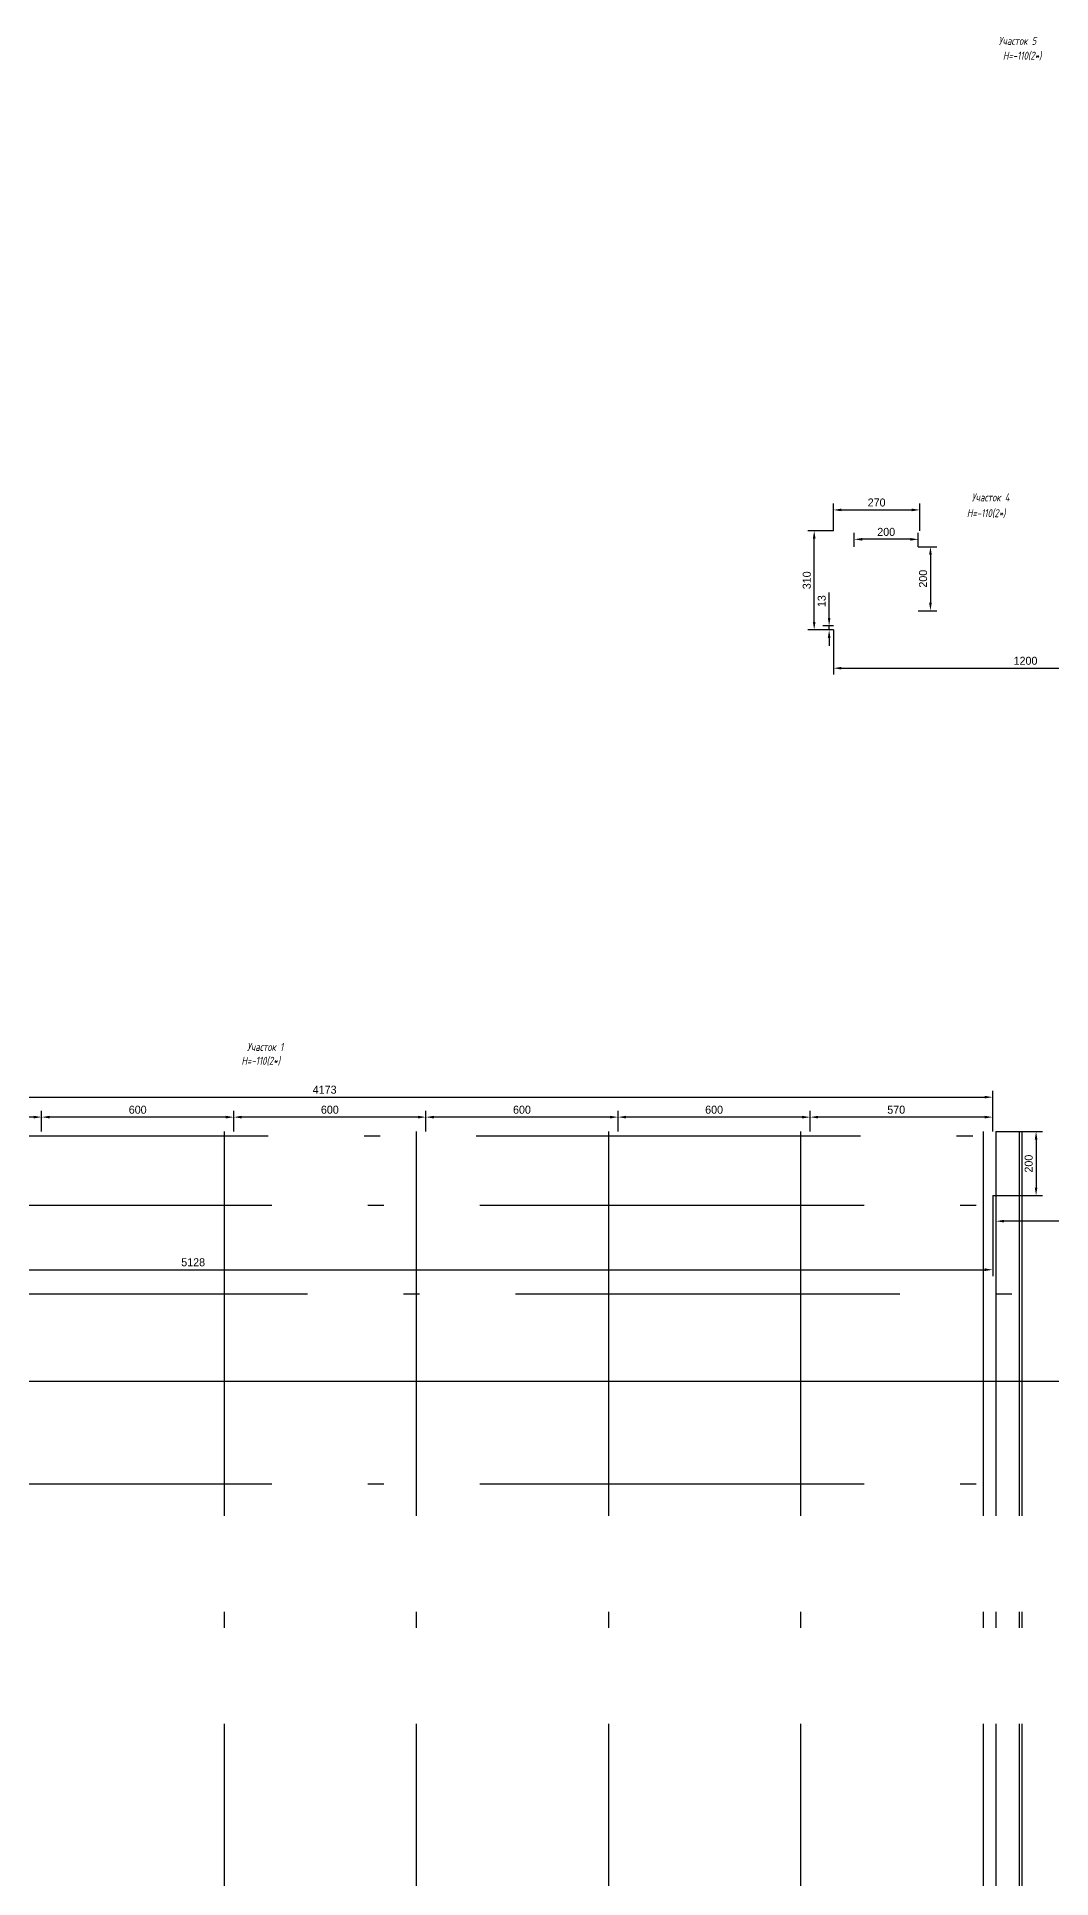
# Model space of a CAD drawing. Header units: millimetres. Extents: x -461 to 69976, y -11990 to 13601.
# Drawn here: x 10044 to 13211, y 6388 to 12141 of the extents above; entities that cross this region are included whole.
import ezdxf
from ezdxf.enums import TextEntityAlignment as Align

# ---------------------------------------------------------------- set-up
doc = ezdxf.new("R2010")
doc.units = ezdxf.units.MM
doc.header["$PDMODE"] = 34
doc.header["$PDSIZE"] = 25
doc.linetypes.add('ACAD_ISO10W100', pattern=[18.5, 12, -3, 0.5, -3])
doc.layers.add('08 Размеры', color=7, linetype='Continuous')
doc.layers.add('100 noprint', color=1, linetype='Continuous', plot=False)
doc.styles.get("Standard").update_dxf_attribs({"font": 'Ubuntu-R.ttf'})
doc.styles.add('ГОСТ-ISOCPEUR', font='isocpeui.ttf', dxfattribs={"width": 0.8})
doc.dimstyles.new('ISO-25', dxfattribs={"dimtxt": 2.5, "dimasz": 2.5, "dimexe": 1.25, "dimexo": 0.625, "dimtad": 1, "dimtxsty": 'Standard', "dimcen": 2.5, "dimadec": 0, "dimazin": 0, "dimtfac": 1, "dimtmove": 0, "dimatfit": 3, "dimfxl": 1, "dimarcsym": 0})

# ---------------------------------------------------------------- blocks, each defined once
blk = doc.blocks.new('*D2302')
at = {"layer": '08 Размеры', "color": 0, "lineweight": -2}
for p, q in [((7901.2, 8520.1), (7901.2, 8268.7)), ((13028.7, 8520.1), (13028.7, 8268.7)), ((7926.2, 8288.7), (13003.7, 8288.7))]:
    blk.add_line(p, q, dxfattribs=at)
at = {"layer": '08 Размеры', "color": 0}
for points in [[(7926.2, 8292.9), (7926.2, 8284.5), (7901.2, 8288.7)], [(13003.7, 8284.5), (13003.7, 8292.9), (13028.7, 8288.7)]]:
    blk.add_solid(points, dxfattribs=at)
at = {"layer": 'Defpoints', "color": 0}
for p in [(7901.2, 8520.1), (13028.7, 8520.1), (13028.7, 8288.7)]:
    blk.add_point(p, dxfattribs=at)
at = {"layer": '08 Размеры', "color": 0, "insert": (10531.9, 8311.8), "char_height": 25, "attachment_point": 5}
blk.add_mtext('5128', dxfattribs=at)
blk = doc.blocks.new('*D2304')
at = {"layer": '08 Размеры', "color": 0, "lineweight": -2}
for p, q in [((8856.2, 8720.1), (8856.2, 8847.8)), ((8881.2, 8827.8), (13003.7, 8827.8)), ((13028.7, 8720.1), (13028.7, 8847.8))]:
    blk.add_line(p, q, dxfattribs=at)
at = {"layer": '08 Размеры', "color": 0}
for points in [[(8881.2, 8832), (8881.2, 8823.7), (8856.2, 8827.8)], [(13003.7, 8823.7), (13003.7, 8832), (13028.7, 8827.8)]]:
    blk.add_solid(points, dxfattribs=at)
at = {"layer": 'Defpoints', "color": 0}
for p in [(13028.7, 8827.8), (8856.2, 8720.1), (13028.7, 8720.1)]:
    blk.add_point(p, dxfattribs=at)
at = {"layer": '08 Размеры', "color": 0, "insert": (10942.5, 8850.9), "char_height": 25, "attachment_point": 5}
blk.add_mtext('4173', dxfattribs=at)
blk = doc.blocks.new('*D2306')
at = {"layer": '08 Размеры', "color": 0, "lineweight": -2}
for p, q in [((12531.2, 10287.6), (12531.2, 10148)), ((13731.2, 10287.6), (13731.2, 10148)), ((12556.2, 10168), (13706.2, 10168))]:
    blk.add_line(p, q, dxfattribs=at)
at = {"layer": '08 Размеры', "color": 0}
for points in [[(12556.2, 10172.1), (12556.2, 10163.8), (12531.2, 10168)], [(13706.2, 10163.8), (13706.2, 10172.1), (13731.2, 10168)]]:
    blk.add_solid(points, dxfattribs=at)
at = {"layer": 'Defpoints', "color": 0}
for p in [(12531.2, 10287.6), (13731.2, 10287.6), (13731.2, 10168)]:
    blk.add_point(p, dxfattribs=at)
at = {"layer": '08 Размеры', "color": 0, "insert": (13131.2, 10191), "char_height": 25, "attachment_point": 5}
blk.add_mtext('1200', dxfattribs=at)
blk = doc.blocks.new('*D2313')
at = {"layer": '08 Размеры', "color": 0, "lineweight": -2}
for p, q in [((13038.7, 8520.1), (13038.7, 8420.3)), ((14001.2, 8520.1), (14001.2, 8420.3)), ((13976.2, 8440.3), (13063.7, 8440.3))]:
    blk.add_line(p, q, dxfattribs=at)
at = {"layer": '08 Размеры', "color": 0}
for points in [[(13063.7, 8444.5), (13063.7, 8436.2), (13038.7, 8440.3)], [(13976.2, 8436.2), (13976.2, 8444.5), (14001.2, 8440.3)]]:
    blk.add_solid(points, dxfattribs=at)
at = {"layer": 'Defpoints', "color": 0}
for p in [(13038.7, 8520.1), (14001.2, 8520.1), (13038.7, 8440.3)]:
    blk.add_point(p, dxfattribs=at)
at = {"layer": '08 Размеры', "color": 0, "insert": (13520, 8463.4), "char_height": 25, "attachment_point": 5}
blk.add_mtext('963', dxfattribs=at)
blk = doc.blocks.new('*D2314')
at = {"layer": '08 Размеры', "color": 0, "lineweight": -2}
for p, q in [((12458.7, 8720.1), (12458.7, 8785.4)), ((13003.7, 8765.4), (12483.7, 8765.4)), ((13028.7, 8720.1), (13028.7, 8785.4))]:
    blk.add_line(p, q, dxfattribs=at)
at = {"layer": '08 Размеры', "color": 0}
for points in [[(12483.7, 8769.6), (12483.7, 8761.2), (12458.7, 8765.4)], [(13003.7, 8761.2), (13003.7, 8769.6), (13028.7, 8765.4)]]:
    blk.add_solid(points, dxfattribs=at)
at = {"layer": 'Defpoints', "color": 0}
for p in [(12458.7, 8765.4), (12458.7, 8720.1), (13028.7, 8720.1)]:
    blk.add_point(p, dxfattribs=at)
at = {"layer": '08 Размеры', "color": 0, "insert": (12727.5, 8788.4), "char_height": 25, "attachment_point": 5}
blk.add_mtext('570', dxfattribs=at)
blk = doc.blocks.new('*D2328')
at = {"layer": '08 Размеры', "color": 0, "lineweight": -2}
for p, q in [((12531.2, 10597.6), (12531.2, 10682.4)), ((12556.2, 10662.4), (12776.2, 10662.4)), ((12801.2, 10597.6), (12801.2, 10682.4))]:
    blk.add_line(p, q, dxfattribs=at)
at = {"layer": '08 Размеры', "color": 0}
for points in [[(12556.2, 10666.6), (12556.2, 10658.3), (12531.2, 10662.4)], [(12776.2, 10658.3), (12776.2, 10666.6), (12801.2, 10662.4)]]:
    blk.add_solid(points, dxfattribs=at)
at = {"layer": 'Defpoints', "color": 0}
for p in [(12801.2, 10662.4), (12531.2, 10597.6), (12801.2, 10597.6)]:
    blk.add_point(p, dxfattribs=at)
at = {"layer": '08 Размеры', "color": 0, "insert": (12666.2, 10685.5), "char_height": 25, "attachment_point": 5}
blk.add_mtext('270', dxfattribs=at)
blk = doc.blocks.new('*D2329')
at = {"layer": '08 Размеры', "color": 0, "lineweight": -2}
for p, q in [((12531.2, 10597.6), (12451.3, 10597.6)), ((12471.3, 10312.6), (12471.3, 10572.6)), ((12531.2, 10287.6), (12451.3, 10287.6))]:
    blk.add_line(p, q, dxfattribs=at)
at = {"layer": '08 Размеры', "color": 0}
for points in [[(12475.5, 10572.6), (12467.1, 10572.6), (12471.3, 10597.6)], [(12467.1, 10312.6), (12475.5, 10312.6), (12471.3, 10287.6)]]:
    blk.add_solid(points, dxfattribs=at)
at = {"layer": 'Defpoints', "color": 0}
for p in [(12471.3, 10597.6), (12531.2, 10597.6), (12531.2, 10287.6)]:
    blk.add_point(p, dxfattribs=at)
at = {"layer": '08 Размеры', "color": 0, "insert": (12448.2, 10442.6), "char_height": 25, "attachment_point": 5, "rotation": 90}
blk.add_mtext('310', dxfattribs=at)
blk = doc.blocks.new('*D3216')
at = {"layer": '08 Размеры', "color": 0, "lineweight": -2}
for p, q in [((13038.7, 8720.1), (13184.2, 8720.1)), ((13164.2, 8695.1), (13164.2, 8545.1)), ((13028.7, 8520.1), (13184.2, 8520.1))]:
    blk.add_line(p, q, dxfattribs=at)
at = {"layer": '08 Размеры', "color": 0}
for points in [[(13168.4, 8695.1), (13160.1, 8695.1), (13164.2, 8720.1)], [(13160.1, 8545.1), (13168.4, 8545.1), (13164.2, 8520.1)]]:
    blk.add_solid(points, dxfattribs=at)
at = {"layer": 'Defpoints', "color": 0}
for p in [(13038.7, 8720.1), (13028.7, 8520.1), (13164.2, 8520.1)]:
    blk.add_point(p, dxfattribs=at)
at = {"layer": '08 Размеры', "color": 0, "insert": (13141.2, 8620.1), "char_height": 25, "attachment_point": 5, "rotation": 90}
blk.add_mtext('200', dxfattribs=at)
blk = doc.blocks.new('*D3219')
at = {"layer": '08 Размеры', "color": 0, "lineweight": -2}
for p, q in [((11858.7, 8720.1), (11858.7, 8785.4)), ((12433.7, 8765.4), (11883.7, 8765.4)), ((12458.7, 8720.1), (12458.7, 8785.4))]:
    blk.add_line(p, q, dxfattribs=at)
at = {"layer": '08 Размеры', "color": 0}
for points in [[(11883.7, 8769.6), (11883.7, 8761.2), (11858.7, 8765.4)], [(12433.7, 8761.2), (12433.7, 8769.6), (12458.7, 8765.4)]]:
    blk.add_solid(points, dxfattribs=at)
at = {"layer": 'Defpoints', "color": 0}
for p in [(11858.7, 8765.4), (11858.7, 8720.1), (12458.7, 8720.1)]:
    blk.add_point(p, dxfattribs=at)
at = {"layer": '08 Размеры', "color": 0, "insert": (12158.7, 8788.4), "char_height": 25, "attachment_point": 5}
blk.add_mtext('600', dxfattribs=at)
blk = doc.blocks.new('*D3220')
at = {"layer": '08 Размеры', "color": 0, "lineweight": -2}
for p, q in [((11258.7, 8720.1), (11258.7, 8785.4)), ((11833.7, 8765.4), (11283.7, 8765.4)), ((11858.7, 8720.1), (11858.7, 8785.4))]:
    blk.add_line(p, q, dxfattribs=at)
at = {"layer": '08 Размеры', "color": 0}
for points in [[(11283.7, 8769.6), (11283.7, 8761.2), (11258.7, 8765.4)], [(11833.7, 8761.2), (11833.7, 8769.6), (11858.7, 8765.4)]]:
    blk.add_solid(points, dxfattribs=at)
at = {"layer": 'Defpoints', "color": 0}
for p in [(11258.7, 8765.4), (11258.7, 8720.1), (11858.7, 8720.1)]:
    blk.add_point(p, dxfattribs=at)
at = {"layer": '08 Размеры', "color": 0, "insert": (11558.7, 8788.4), "char_height": 25, "attachment_point": 5}
blk.add_mtext('600', dxfattribs=at)
blk = doc.blocks.new('*D3222')
at = {"layer": '08 Размеры', "color": 0, "lineweight": -2}
for p, q in [((10658.7, 8720.1), (10658.7, 8785.4)), ((11233.7, 8765.4), (10683.7, 8765.4)), ((11258.7, 8720.1), (11258.7, 8785.4))]:
    blk.add_line(p, q, dxfattribs=at)
at = {"layer": '08 Размеры', "color": 0}
for points in [[(10683.7, 8769.6), (10683.7, 8761.2), (10658.7, 8765.4)], [(11233.7, 8761.2), (11233.7, 8769.6), (11258.7, 8765.4)]]:
    blk.add_solid(points, dxfattribs=at)
at = {"layer": 'Defpoints', "color": 0}
for p in [(10658.7, 8765.4), (10658.7, 8720.1), (11258.7, 8720.1)]:
    blk.add_point(p, dxfattribs=at)
at = {"layer": '08 Размеры', "color": 0, "insert": (10958.7, 8788.4), "char_height": 25, "attachment_point": 5}
blk.add_mtext('600', dxfattribs=at)
blk = doc.blocks.new('*D3223')
at = {"layer": '08 Размеры', "color": 0, "lineweight": -2}
for p, q in [((10058.7, 8720.1), (10058.7, 8785.4)), ((10633.7, 8765.4), (10083.7, 8765.4)), ((10658.7, 8720.1), (10658.7, 8785.4))]:
    blk.add_line(p, q, dxfattribs=at)
at = {"layer": '08 Размеры', "color": 0}
for points in [[(10083.7, 8769.6), (10083.7, 8761.2), (10058.7, 8765.4)], [(10633.7, 8761.2), (10633.7, 8769.6), (10658.7, 8765.4)]]:
    blk.add_solid(points, dxfattribs=at)
at = {"layer": 'Defpoints', "color": 0}
for p in [(10058.7, 8765.4), (10058.7, 8720.1), (10658.7, 8720.1)]:
    blk.add_point(p, dxfattribs=at)
at = {"layer": '08 Размеры', "color": 0, "insert": (10358.7, 8788.4), "char_height": 25, "attachment_point": 5}
blk.add_mtext('600', dxfattribs=at)
blk = doc.blocks.new('*D3224')
at = {"layer": '08 Размеры', "color": 0, "lineweight": -2}
for p, q in [((9458.7, 8720.1), (9458.7, 8785.4)), ((10033.7, 8765.4), (9483.7, 8765.4)), ((10058.7, 8720.1), (10058.7, 8785.4))]:
    blk.add_line(p, q, dxfattribs=at)
at = {"layer": '08 Размеры', "color": 0}
for points in [[(9483.7, 8769.6), (9483.7, 8761.2), (9458.7, 8765.4)], [(10033.7, 8761.2), (10033.7, 8769.6), (10058.7, 8765.4)]]:
    blk.add_solid(points, dxfattribs=at)
at = {"layer": 'Defpoints', "color": 0}
for p in [(9458.7, 8765.4), (9458.7, 8720.1), (10058.7, 8720.1)]:
    blk.add_point(p, dxfattribs=at)
at = {"layer": '08 Размеры', "color": 0, "insert": (9826.2, 8788.4), "char_height": 25, "attachment_point": 5}
blk.add_mtext('600', dxfattribs=at)
blk = doc.blocks.new('*D3301')
at = {"layer": '08 Размеры', "color": 0, "lineweight": -2}
for p, q in [((12517.9, 10325.1), (12517.9, 10404.7)), ((12531.2, 10300.1), (12497.9, 10300.1)), ((12517.9, 10287.6), (12517.9, 10300.1)), ((12531.2, 10287.6), (12497.9, 10287.6)), ((12517.9, 10262.6), (12517.9, 10237.6))]:
    blk.add_line(p, q, dxfattribs=at)
at = {"layer": '08 Размеры', "color": 0}
for points in [[(12513.8, 10325.1), (12522.1, 10325.1), (12517.9, 10300.1)], [(12522.1, 10262.6), (12513.8, 10262.6), (12517.9, 10287.6)]]:
    blk.add_solid(points, dxfattribs=at)
at = {"layer": 'Defpoints', "color": 0}
for p in [(12517.9, 10300.1), (12531.2, 10300.1), (12531.2, 10287.6)]:
    blk.add_point(p, dxfattribs=at)
at = {"layer": '08 Размеры', "color": 0, "insert": (12494.9, 10377.4), "char_height": 25, "attachment_point": 5, "rotation": 90}
blk.add_mtext('13', dxfattribs=at)
blk = doc.blocks.new('*D3676')
at = {"layer": '08 Размеры', "color": 0, "lineweight": -2}
for p, q in [((12796.2, 10547.6), (12854.4, 10547.6)), ((12834.4, 10522.6), (12834.4, 10372.6)), ((12796.2, 10347.6), (12854.4, 10347.6))]:
    blk.add_line(p, q, dxfattribs=at)
at = {"layer": '08 Размеры', "color": 0}
for points in [[(12838.5, 10522.6), (12830.2, 10522.6), (12834.4, 10547.6)], [(12830.2, 10372.6), (12838.5, 10372.6), (12834.4, 10347.6)]]:
    blk.add_solid(points, dxfattribs=at)
at = {"layer": 'Defpoints', "color": 0}
for p in [(12796.2, 10547.6), (12796.2, 10347.6), (12834.4, 10347.6)]:
    blk.add_point(p, dxfattribs=at)
at = {"layer": '08 Размеры', "color": 0, "insert": (12811.3, 10447.6), "char_height": 25, "attachment_point": 5, "rotation": 90}
blk.add_mtext('200', dxfattribs=at)
blk = doc.blocks.new('*D3677')
at = {"layer": '08 Размеры', "color": 0, "lineweight": -2}
for p, q in [((12596.2, 10547.6), (12596.2, 10590.6)), ((12796.2, 10547.6), (12796.2, 10590.6)), ((12771.2, 10570.6), (12621.2, 10570.6))]:
    blk.add_line(p, q, dxfattribs=at)
at = {"layer": '08 Размеры', "color": 0}
for points in [[(12621.2, 10574.8), (12621.2, 10566.4), (12596.2, 10570.6)], [(12771.2, 10566.4), (12771.2, 10574.8), (12796.2, 10570.6)]]:
    blk.add_solid(points, dxfattribs=at)
at = {"layer": 'Defpoints', "color": 0}
for p in [(12596.2, 10570.6), (12596.2, 10547.6), (12796.2, 10547.6)]:
    blk.add_point(p, dxfattribs=at)
at = {"layer": '08 Размеры', "color": 0, "insert": (12696.2, 10593.7), "char_height": 25, "attachment_point": 5}
blk.add_mtext('200', dxfattribs=at)

msp = doc.modelspace()

# ---------------------------------------------------------------- linework, layer by layer
at = {"layer": '100 noprint', "color": 1, "linetype": 'ACAD_ISO10W100', "lineweight": -2, "ltscale": 100}
for points in [[(13120, 8720.1), (13120, -4759.4, -1), (420.3, -4759.4)], [(13111.2, 8720.1), (13111.2, -4759.4, -1), (429, -4759.4)], [(13038.7, 8720.1), (13038.7, -4759.4, -1), (501.5, -4759.4)], [(12998.7, 8720.1), (12998.7, -4759.4, -1), (541.5, -4759.4)], [(12428.7, 8720.1), (12428.7, -4759.4, -1), (1111.5, -4759.4)], [(11828.7, 8720.1), (11828.7, -4759.4, -1), (1711.5, -4759.4)], [(11228.7, 8720.1), (11228.7, -4759.4, -1), (2311.5, -4759.4)], [(10628.7, 8720.1), (10628.7, -4759.4, -1), (2911.5, -4759.4)]]:
    msp.add_lwpolyline(points, format="xyb", dxfattribs=at)
at = {"layer": '100 noprint', "color": 1, "linetype": 'ACAD_ISO10W100', "lineweight": -2, "ltscale": 100, "flags": 128}
for points in [[(7716.2, 8706.6), (18975.4, 8706.6), (18975.4, 3883.3)], [(7727.2, 8490.1), (19191.9, 8490.1), (19191.9, 3910.3)], [(19469.5, 3843.5), (19469.5, 8212.6), (7713.7, 8212.6)], [(7727.2, 7620.1), (20061.9, 7620.1), (20061.9, 3840.3)]]:
    msp.add_lwpolyline(points, dxfattribs=at)
at = {"layer": '100 noprint', "color": 1, "lineweight": -2}
msp.add_lwpolyline([(7699.7, 7940.1), (19741.9, 7940.1), (19741.9, 3813.3)], dxfattribs=at)

# ---------------------------------------------------------------- texts
at = {"layer": '08 Размеры', "style": 'ГОСТ-ISOCPEUR', "width": 0.8}
for s, p in [('Участок 5', (13106.1, 12128)), ('H=-110(2*)', (13120.9, 12081.8)), ('Участок 4', (13022.2, 10701.7)), ('H=-110(2*)', (13008.3, 10652.4, -184.7)), ('Участок 1', (10756.5, 8984.7)), ('H=-110(2*)', (10743, 8941.5))]:
    msp.add_text(s, height=25, dxfattribs=at).set_placement(p, align=Align.MIDDLE)

# ---------------------------------------------------------------- dimensions: what is measured, and where the dimension line sits
at = {"layer": '08 Размеры'}
for base, p1, p2, picture, middle in [((12801.2, 10662.4), (12531.2, 10597.6), (12801.2, 10597.6), '*D2328', (12666.2, 10685.5)), ((10058.7, 8765.4), (10658.7, 8720.1), (10058.7, 8720.1), '*D3223', (10358.7, 8788.4)), ((10658.7, 8765.4), (11258.7, 8720.1), (10658.7, 8720.1), '*D3222', (10958.7, 8788.4)), ((11258.7, 8765.4), (11858.7, 8720.1), (11258.7, 8720.1), '*D3220', (11558.7, 8788.4)), ((11858.7, 8765.4), (12458.7, 8720.1), (11858.7, 8720.1), '*D3219', (12158.7, 8788.4)), ((13038.7344026, 8440.3189447), (14001.2344026, 8520.1152621), (13038.7344026, 8520.1152621), '*D2313', (13519.9844026, 8463.3781078))]:
    dim = msp.add_linear_dim(base=base, p1=p1, p2=p2, dimstyle='ISO-25', override={"dimtxt": 25, "dimasz": 25, "dimexe": 20, "dimexo": 0, "dimgap": 10, "dimdec": 0, "dimlfac": 1}, dxfattribs=at)
    dim.commit()
    dim.dimension.update_dxf_attribs({"geometry": picture, "text_midpoint": middle})
dim = msp.add_linear_dim(base=(12471.3, 10597.6), p1=(12531.2, 10287.6), p2=(12531.2, 10597.6), angle=90, dimstyle='ISO-25', override={"dimtxt": 25, "dimasz": 25, "dimexe": 20, "dimexo": 0, "dimgap": 10, "dimdec": 0, "dimlfac": 1}, dxfattribs=at)
dim.commit()
dim.dimension.update_dxf_attribs({"geometry": '*D2329', "text_midpoint": (12471.3, 10442.6), "dimtype": 160})
at = {"layer": '08 Размеры', "color": 2}
dim = msp.add_linear_dim(base=(12596.2, 10570.6), p1=(12796.2, 10547.6), p2=(12596.2, 10547.6), dimstyle='ISO-25', override={"dimtxt": 25, "dimasz": 25, "dimexe": 20, "dimexo": 0, "dimgap": 10, "dimdec": 0, "dimlfac": 1}, dxfattribs=at)
dim.commit()
dim.dimension.update_dxf_attribs({"geometry": '*D3677', "text_midpoint": (12696.2, 10593.7)})
dim = msp.add_linear_dim(base=(12834.4, 10347.6), p1=(12796.2, 10547.6), p2=(12796.2, 10347.6), angle=90, dimstyle='ISO-25', override={"dimtxt": 25, "dimasz": 25, "dimexe": 20, "dimexo": 0, "dimgap": 10, "dimdec": 0, "dimlfac": 1}, dxfattribs=at)
dim.commit()
dim.dimension.update_dxf_attribs({"geometry": '*D3676', "text_midpoint": (12811.3, 10447.6)})
at = {"layer": '08 Размеры'}
for base, p1, p2, picture, middle in [((12517.931382, 10300.1152621), (12531.2344026, 10287.6152621), (12531.2344026, 10300.1152621), '*D3301', (12494.8722189, 10377.4312794)), ((13164.2, 8520.1), (13038.7, 8720.1), (13028.7, 8520.1), '*D3216', (13141.2, 8620.1))]:
    dim = msp.add_linear_dim(base=base, p1=p1, p2=p2, angle=90, dimstyle='ISO-25', override={"dimtxt": 25, "dimasz": 25, "dimexe": 20, "dimexo": 0, "dimgap": 10, "dimdec": 0, "dimlfac": 1}, dxfattribs=at)
    dim.commit()
    dim.dimension.update_dxf_attribs({"geometry": picture, "text_midpoint": middle})
at = {"layer": '08 Размеры', "color": 5}
for base, p1, p2, picture, middle in [((13731.2, 10168), (12531.2, 10287.6), (13731.2, 10287.6), '*D2306', (13131.2, 10168)), ((13028.7344026, 8827.8325897), (8856.2344026, 8720.1152621), (13028.7344026, 8720.1152621), '*D2304', (10942.4844026, 8827.8325897)), ((13028.7344026, 8288.6968762), (7901.2344026, 8520.1152621), (13028.7344026, 8520.1152621), '*D2302', (10531.8828698, 8288.6968762))]:
    dim = msp.add_linear_dim(base=base, p1=p1, p2=p2, dimstyle='ISO-25', override={"dimtxt": 25, "dimasz": 25, "dimexe": 20, "dimexo": 0, "dimgap": 10, "dimdec": 0, "dimlfac": 1}, dxfattribs=at)
    dim.commit()
    dim.dimension.update_dxf_attribs({"geometry": picture, "text_midpoint": middle, "dimtype": 160})
at = {"layer": '08 Размеры'}
for base, p1, p2, picture, middle in [((9458.7, 8765.4), (10058.7, 8720.1), (9458.7, 8720.1), '*D3224', (9826.2, 8765.4)), ((12458.7, 8765.4), (13028.7, 8720.1), (12458.7, 8720.1), '*D2314', (12727.5, 8765.4))]:
    dim = msp.add_linear_dim(base=base, p1=p1, p2=p2, dimstyle='ISO-25', override={"dimtxt": 25, "dimasz": 25, "dimexe": 20, "dimexo": 0, "dimgap": 10, "dimdec": 0, "dimlfac": 1}, dxfattribs=at)
    dim.commit()
    dim.dimension.update_dxf_attribs({"geometry": picture, "text_midpoint": middle, "dimtype": 160})

doc.saveas('drawing.dxf')
